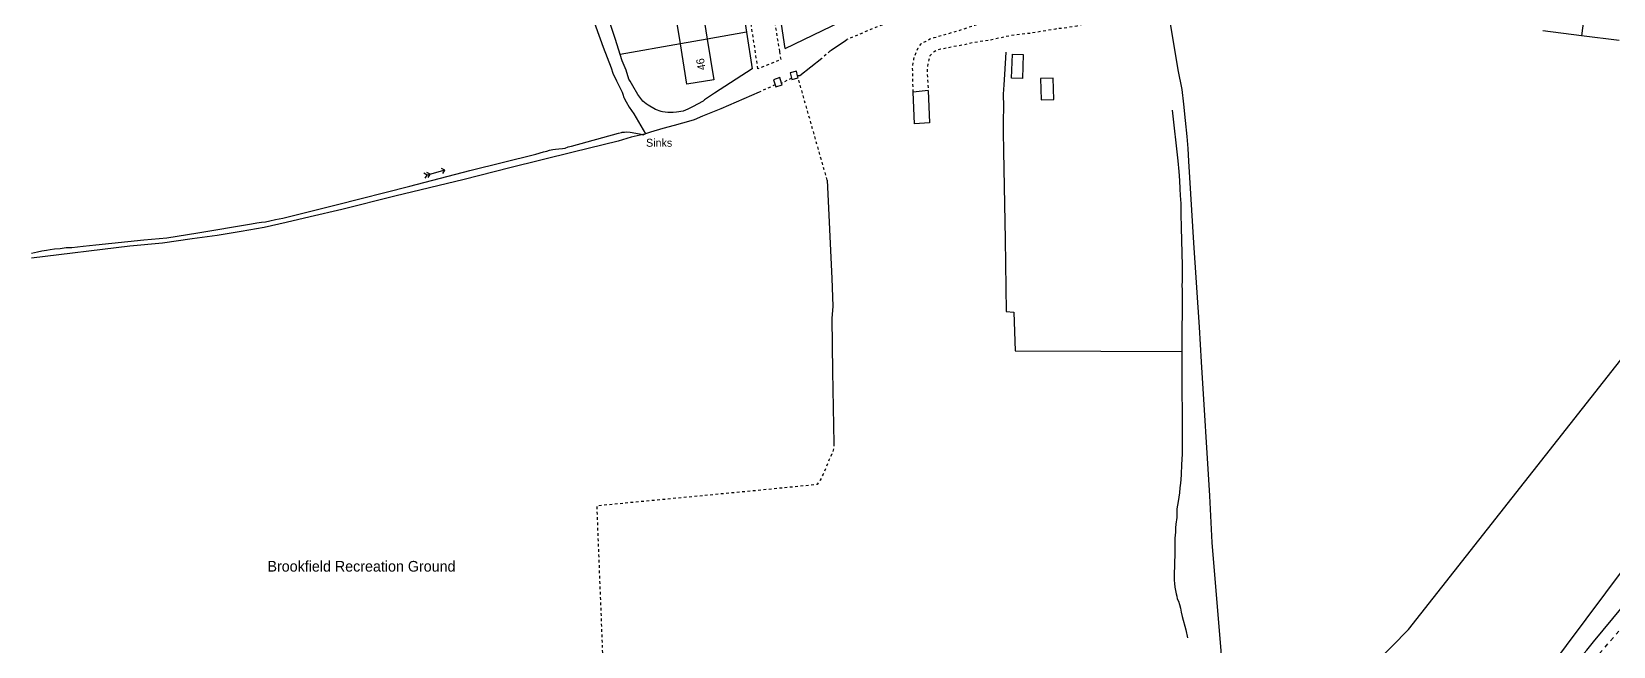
# Model space of a CAD drawing. Extents: x 421500 to 422711, y 436000 to 437000.
# Drawn here: x 421500 to 421796.4, y 436315 to 436430.3 of the extents above; entities that cross this region are included whole.
import ezdxf

# ---------------------------------------------------------------- set-up
doc = ezdxf.new("R2010")
doc.units = 0
doc.linetypes.add('716709-ExBase$0$OS-DASHEDLINE', pattern=[1, 0.5, -0.5])
doc.linetypes.add('716709-ExBase$0$OS-LANDFORM', pattern=[1.6, 0.8, -0.8])
doc.layers.get('0').update_dxf_attribs({"color": 210})
for name, color, linetype in [('716709-ExBase$0$OS-LINE_0001_BLG_OUTLINE', 7, 'Continuous'), ('716709-ExBase$0$OS-LINE_0021_ROAD_OR_TRACK', 8, '716709-ExBase$0$OS-DASHEDLINE'), ('716709-ExBase$0$OS-LINE_0030_BLG_DIVISION', 8, 'Continuous'), ('716709-ExBase$0$OS-LINE_0030_OBSTRUCTING_FEAT', 8, 'Continuous'), ('716709-ExBase$0$OS-LINE_0032_PATH_OR_EDGE', 8, '716709-ExBase$0$OS-DASHEDLINE'), ('716709-ExBase$0$OS-LINE_0059_WATER_EDGE_LIMIT', 8, 'Continuous'), ('716709-ExBase$0$OS-LINE_0376_BOT_SLOPE_CLIFF', 8, '716709-ExBase$0$OS-LANDFORM'), ('716709-ExBase$0$OS-PT_0057_WATER_LOCATION', 8, 'Continuous'), ('716709-ExBase$0$OS-SYMB_0069_DIRECTION_OF_FL', 8, 'Continuous'), ('716709-ExBase$0$OS-TEXT_BUILDING_OR_STRUCTURE', 4, 'Continuous'), ('716709-ExBase$0$OS-TEXT_INLAND_WATER', 4, 'Continuous'), ('716709-ExBase$0$OS-TEXT_MANMADE_SURFACE', 4, 'Continuous')]:
    doc.layers.add(name, color=color, linetype=linetype)
doc.styles.add('716709-ExBase$0$Standard', font='romans.shx')

# ---------------------------------------------------------------- blocks, each defined once
blk = doc.blocks.new('716709-ExBase$0$OS-FLOW ARROW')
at = {"linetype": 'Continuous', "flags": 128}
for points in [[(0.5, 0.5), (0, 0), (0.5, -0.5)], [(0, 0), (3.438, 0)], [(3.35, 0.5), (2.85, 0), (3.35, -0.5)], [(3.938, 0.5), (3.438, 0), (3.938, -0.5)]]:
    blk.add_lwpolyline(points, dxfattribs=at)
blk = doc.blocks.new('716709-ExBase$0$OS-DOT')
at = {"linetype": 'Continuous'}
blk.add_circle((0, 0), 0.05, dxfattribs=at)

msp = doc.modelspace()

# ---------------------------------------------------------------- linework, layer by layer
at = {"layer": '716709-ExBase$0$OS-LINE_0001_BLG_OUTLINE'}
for p, q in [((421625.38, 436436.76), (421626.63, 436428.91)), ((421621.59, 436428.03), (421620.32, 436435.97))]:
    msp.add_line(p, q, dxfattribs=at)
at = {"layer": '716709-ExBase$0$OS-LINE_0001_BLG_OUTLINE', "flags": 128}
msp.add_lwpolyline([(421626.63, 436428.91), (421627.85, 436421.25), (421622.8, 436420.45), (421621.59, 436428.03)], dxfattribs=at)
at = {"layer": '716709-ExBase$0$OS-LINE_0021_ROAD_OR_TRACK', "flags": 128}
for points in [[(421636.1, 436423.35), (421635.25, 436429.15), (421629.3, 436465.7), (421628.8, 436468.8)], [(421635.05, 436468.35), (421634.7, 436467.9), (421634.3, 436466.55), (421634.1, 436465.9), (421633.95, 436465.35), (421633.95, 436465.2), (421634.25, 436463.95), (421634.35, 436462.85), (421636.65, 436448.15), (421640.15, 436426.6)], [(421665.22, 436418.98), (421665.15, 436420.8), (421665.15, 436422.6), (421665.1, 436423.6), (421665.15, 436423.9), (421665.35, 436425.15), (421665.5, 436425.75), (421665.9, 436426.7), (421666.15, 436427.25), (421666.3, 436427.55), (421666.7, 436428), (421666.85, 436428.15), (421667.65, 436428.55), (421668.35, 436428.95), (421669.15, 436429.2), (421673.7, 436430.5), (421676.8, 436431.55), (421678.1, 436432.05), (421678.8, 436432.3), (421680.05, 436432.7), (421682.05, 436433.2), (421683.75, 436433.5), (421686.55, 436433.9), (421687.75, 436434.1), (421688.45, 436434.15)], [(421703.9, 436435.35), (421703.15, 436434.55), (421702.65, 436434.1), (421701.3, 436433.25), (421700.85, 436433), (421699.25, 436432.3), (421697.7, 436431.85), (421695.9, 436431.35), (421694.05, 436431.05), (421691.9, 436430.8), (421687.2, 436430), (421684.3, 436429.7), (421681.3, 436429.1), (421679.55, 436428.7), (421679.3, 436428.65), (421677.7, 436428.45), (421676.05, 436428.15), (421674.5, 436427.8), (421672.8, 436427.5), (421671.4, 436427.2), (421670.35, 436427), (421669.75, 436426.85), (421669.15, 436426.55), (421669.05, 436426.45), (421668.7, 436426.15), (421668.35, 436425.75), (421668.3, 436425.65), (421668.15, 436425.05), (421667.95, 436424.35), (421667.85, 436423.5), (421667.85, 436422.5), (421668.05, 436419.25)], [(421640.15, 436426.6), (421640.4, 436425.05), (421636.1, 436423.35)]]:
    msp.add_lwpolyline(points, dxfattribs=at)
at = {"layer": '716709-ExBase$0$OS-LINE_0030_BLG_DIVISION'}
msp.add_line((421626.63, 436428.91), (421621.59, 436428.03), dxfattribs=at)
at = {"layer": '716709-ExBase$0$OS-LINE_0030_OBSTRUCTING_FEAT'}
for p, q in [((421792.34, 436443.45), (421790.44, 436429.53)), ((421641.25, 436427.15), (421639.3, 436439.85)), ((421632.77, 436437.91), (421634, 436430.2)), ((421641.25, 436427.15), (421660.51, 436436.55)), ((421621.59, 436428.03), (421610.3, 436426.05)), ((421634, 436430.2), (421626.63, 436428.91)), ((421634, 436430.2), (421635.05, 436423.32)), ((421790.44, 436429.53), (421783.2, 436430.44)), ((421797.51, 436428.64), (421790.44, 436429.53)), ((421643.64, 436421.66), (421643.55, 436422.03)), ((421668.05, 436419.25), (421665.22, 436418.98))]:
    msp.add_line(p, q, dxfattribs=at)
at = {"layer": '716709-ExBase$0$OS-LINE_0030_OBSTRUCTING_FEAT', "flags": 128}
for points in [[(421610.3, 436426.05), (421609.4, 436428.85), (421608.55, 436431.45), (421607.79, 436434.02)], [(421604.9, 436433.45), (421607.1, 436427.4), (421608.6, 436423.55), (421608.9, 436422.5), (421609.6, 436421.1), (421610.15, 436419.95), (421610.65, 436418.95), (421610.8, 436418.6), (421611, 436417.95), (421611.05, 436417.85), (421611.45, 436417.15), (421612, 436416.15), (421612.85, 436414.9), (421615.04, 436411.13)], [(421725.75, 436277.85), (421724.85, 436289.4), (421722.95, 436314.15), (421721.25, 436334.5), (421720.8, 436343.25), (421719.25, 436368.4), (421718.9, 436374.85), (421717.8, 436390.7), (421716.85, 436406), (421716.75, 436408.4), (421716.55, 436410.65), (421716.25, 436413.65), (421715.95, 436416.7), (421715.6, 436419.45), (421714.9, 436423.15), (421713.25, 436432.96)], [(421649.65, 436426.71), (421649.82, 436426.82), (421652.54, 436428.65), (421652.77, 436428.81)], [(421635.05, 436423.32), (421628, 436418.75), (421626.1, 436417.5), (421625.85, 436417.3), (421623.85, 436416.2), (421623, 436415.75), (421622.1, 436415.4), (421620.85, 436415.2), (421620.25, 436415.15), (421619.25, 436415.15), (421618.25, 436415.3), (421618, 436415.35), (421616.95, 436415.7), (421615.55, 436416.5), (421615.2, 436416.8), (421614.55, 436417.3), (421614.35, 436417.5), (421613.6, 436418.55), (421612.7, 436420.15), (421612.15, 436421.05), (421611.95, 436421.4), (421611.45, 436423.1), (421610.7, 436424.85), (421610.3, 436426.05)], [(421648.08, 436425.25), (421644, 436422.05), (421643.55, 436422.03)], [(421682.55, 436426.45), (421682.3, 436422.3), (421682.2, 436420.35), (421682.1, 436418.6), (421682.15, 436416.25), (421682.1, 436413.55), (421682.1, 436411.5), (421682.15, 436407.9), (421682.45, 436391.35), (421682.65, 436377.8), (421684.05, 436377.7), (421684.3, 436370.45), (421700.4, 436370.4), (421715.56, 436370.3)], [(421685.85, 436426.05), (421685.7, 436421.55), (421683.65, 436421.6), (421683.85, 436426.1), (421685.85, 436426.05)], [(421643.55, 436422.03), (421643.35, 436422.9), (421642.15, 436422.6), (421642.43, 436421.59)], [(421636.38, 436418.98), (421629.15, 436415.85), (421625.75, 436414.45), (421624.15, 436413.75), (421624, 436413.7), (421622, 436413.15), (421620.4, 436412.7), (421618.3, 436412.15), (421616, 436411.45), (421615.04, 436411.13)], [(421640.56, 436420.66), (421640.25, 436421.7), (421639.05, 436421.25), (421639.37, 436420.34)], [(421639.37, 436420.34), (421639.5, 436419.95), (421640.65, 436420.35), (421640.56, 436420.66)], [(421642.43, 436421.59), (421642.5, 436421.35), (421643.64, 436421.66)], [(421668.05, 436419.25), (421668.3, 436413.2), (421665.45, 436413.05), (421665.22, 436418.98)], [(421691.55, 436417.6), (421691.45, 436421.6), (421689.1, 436421.55), (421689.2, 436417.55), (421691.55, 436417.6)], [(421713.75, 436415.6), (421714.8, 436406.1), (421715, 436404.1), (421715.1, 436402.4), (421715.2, 436400.85), (421715.25, 436399.6), (421715.4, 436398.05), (421715.4, 436397.75), (421715.35, 436396.1), (421715.45, 436393.6), (421715.65, 436386.4), (421715.6, 436385.4), (421715.65, 436384.4), (421715.6, 436383.5), (421715.55, 436382.7), (421715.6, 436381.9), (421715.56, 436370.3)], [(421762.11, 436281.01), (421742.32, 436302.08), (421758.04, 436318.19), (421833.42, 436414.03), (421856.89, 436408), (421762.16, 436281.06), (421762.11, 436281.01)], [(421614.63, 436411.01), (421612.35, 436410.55), (421609.9, 436409.8), (421601.5, 436407.7), (421589.6, 436404.75), (421581.05, 436402.6), (421568.1, 436399.45), (421558.15, 436396.95), (421552.2, 436395.55), (421547.7, 436394.5), (421543.6, 436393.6), (421539.3, 436392.8), (421534.8, 436392.05), (421530.1, 436391.45), (421524.55, 436390.65), (421518.4, 436390.05), (421500, 436387.8)], [(421615.04, 436411.13), (421614.8, 436411.05), (421614.63, 436411.01)], [(421730.6, 436231.45), (421751.75, 436262), (421753.05, 436263.8), (421754.25, 436265.6), (421756.1, 436267.85), (421757.95, 436270.3), (421763.95, 436278.2), (421777.3, 436295.65), (421787.45, 436309.15), (421789.15, 436311.45), (421789.7, 436312.15), (421790.55, 436313.2), (421791.45, 436314.3), (421792.7, 436315.85), (421798.15, 436322.45), (421805.4, 436331.2), (421811.5, 436339.05), (421820.75, 436351.25), (421833.95, 436368.75), (421846.75, 436385.85), (421858.55, 436401.65), (421862.55, 436406.75), (421864.15, 436409.15)], [(421649.1, 436402.45), (421650, 436384), (421650.15, 436378.8), (421649.95, 436376.5), (421650.1, 436366.55), (421650.33, 436353.03)], [(421715.56, 436370.3), (421715.55, 436368.7), (421715.6, 436353.05), (421715.6, 436351.05), (421715.5, 436349.1), (421715.45, 436347.25), (421715.4, 436346.3), (421715.3, 436345.6), (421715.2, 436344.75), (421715.1, 436343.8), (421714.9, 436342.2), (421714.65, 436340.8), (421714.6, 436339.15), (421714.45, 436337.95), (421714.4, 436337.25), (421714.35, 436336.4), (421714.25, 436335.3), (421714.25, 436332.5), (421714.15, 436328.35), (421714.15, 436327.4), (421714.2, 436326.8), (421714.25, 436326.1), (421714.35, 436325.5), (421714.5, 436324.85), (421714.6, 436324.45), (421714.7, 436323.95), (421714.95, 436323.5), (421715.15, 436322.85), (421715.3, 436322.2), (421715.45, 436321.45), (421715.65, 436320.6), (421716.3, 436318.1), (421716.65, 436316.6)]]:
    msp.add_lwpolyline(points, dxfattribs=at)
at = {"layer": '716709-ExBase$0$OS-LINE_0032_PATH_OR_EDGE'}
for p, q in [((421649.65, 436426.71), (421648.08, 436425.25)), ((421639.37, 436420.34), (421636.38, 436418.98)), ((421642.43, 436421.59), (421640.56, 436420.66)), ((421649.1, 436402.45), (421643.64, 436421.66))]:
    msp.add_line(p, q, dxfattribs=at)
at = {"layer": '716709-ExBase$0$OS-LINE_0032_PATH_OR_EDGE', "flags": 128}
for points in [[(421667.85, 436434.68), (421663.85, 436433.25), (421660.85, 436432.1), (421657.8, 436430.95), (421652.77, 436428.81)], [(421650.33, 436353.03), (421650.35, 436352.55), (421650.25, 436351.8), (421649.95, 436351.05), (421649.4, 436349.95), (421648.95, 436348.65), (421648.35, 436347.3), (421647.8, 436346.2), (421647.2, 436345.35), (421635.05, 436344.15), (421605.9, 436341.35), (421606.8, 436318.45), (421607.55, 436298.22)]]:
    msp.add_lwpolyline(points, dxfattribs=at)
at = {"layer": '716709-ExBase$0$OS-LINE_0059_WATER_EDGE_LIMIT', "flags": 128}
msp.add_lwpolyline([(421500, 436388.75), (421501.1, 436389), (421501.9, 436389.2), (421502.8, 436389.35), (421503.5, 436389.45), (421504.3, 436389.6), (421505.35, 436389.65), (421506.5, 436389.8), (421507.55, 436389.8), (421509.65, 436390.05), (421512.05, 436390.35), (421521, 436391.25), (421525.35, 436391.65), (421531.15, 436392.55), (421541.2, 436394.25), (421542.2, 436394.45), (421543.1, 436394.55), (421543.85, 436394.65), (421544.65, 436394.85), (421545.7, 436395.1), (421547.05, 436395.35), (421557.05, 436397.8), (421570.85, 436401.3), (421582.15, 436404.25), (421594.5, 436407.35), (421595.95, 436407.75), (421596.55, 436407.9), (421597.05, 436408.1), (421597.7, 436408.2), (421598.2, 436408.25), (421598.8, 436408.3), (421599.5, 436408.4), (421600, 436408.45), (421600.55, 436408.7), (421601.15, 436408.8), (421610, 436411.25), (421610.55, 436411.4), (421610.65, 436411.45), (421611.1, 436411.45), (421611.5, 436411.55), (421612.15, 436411.45), (421614.63, 436411.01)], dxfattribs=at)
at = {"layer": '716709-ExBase$0$OS-LINE_0376_BOT_SLOPE_CLIFF', "flags": 128}
msp.add_lwpolyline([(421500, 436069.35), (421504.5, 436066.1), (421524.4, 436051.65), (421536.75, 436042.85), (421549.55, 436034.5), (421561.05, 436027.15), (421559.1, 436024.75), (421562.05, 436022.95), (421563.6, 436025.1), (421564.75, 436026.9), (421569.8, 436032.5), (421578.05, 436041.4), (421584.25, 436048.2), (421590.2, 436055.05), (421593.95, 436059.1), (421594.55, 436059.95), (421595.15, 436059.45), (421597, 436061.45), (421596.7, 436061.75), (421599.1, 436064.95), (421601.25, 436067.15), (421602.7, 436068.95), (421604.75, 436071.2), (421607, 436073.85), (421610.3, 436077.4), (421613.05, 436080.3), (421617.55, 436085.1), (421621.5, 436089.2), (421625.05, 436092.75), (421627.65, 436095.6), (421630.55, 436098.8), (421632.95, 436101.65), (421635.5, 436104.45), (421638.6, 436108.15), (421642.5, 436112.45), (421645.7, 436116.35), (421649.4, 436120.35), (421653.05, 436124.7), (421655.05, 436127), (421658.05, 436130), (421660.45, 436132.5), (421662.65, 436134.9), (421665, 436137.65), (421666.3, 436139.15), (421668, 436141.05), (421670.95, 436145.15), (421674.45, 436149.35), (421678.15, 436154.45), (421684.2, 436162.55), (421689.6, 436170), (421694.3, 436176.25), (421698.6, 436181.9), (421701.5, 436186.15), (421705.55, 436191.45), (421708.95, 436196.1), (421713.2, 436202.15), (421717.6, 436207.85), (421721.8, 436213.65), (421727.25, 436221.9), (421731.75, 436228.6), (421734.3, 436232.2), (421738.05, 436238.05), (421742.65, 436244.5), (421746.8, 436250.75), (421751.25, 436257.4), (421755.2, 436263.1), (421758.25, 436267.45), (421761.65, 436271.8), (421765.75, 436277.15), (421777.8, 436292.95), (421785.3, 436302.75), (421793.85, 436313.65), (421800.2, 436321.05), (421804.95, 436326.9), (421810.35, 436333.85), (421814.75, 436339.2), (421819.1, 436344.95), (421828.95, 436358.05), (421834.55, 436365.25), (421839.95, 436372.8), (421845.9, 436380.65), (421856.25, 436394.45), (421864.05, 436404.25), (421864.6, 436405.55), (421864.65, 436406.45), (421864.2, 436407.3), (421863.8, 436407.75), (421864.69, 436408.74)], dxfattribs=at)

# ---------------------------------------------------------------- block references
at = {"layer": '716709-ExBase$0$OS-PT_0057_WATER_LOCATION', "xscale": 2, "yscale": 2}
msp.add_blockref('716709-ExBase$0$OS-DOT', (421614.63, 436411.01), dxfattribs=at)
at = {"layer": '716709-ExBase$0$OS-SYMB_0069_DIRECTION_OF_FL', "rotation": 194.8999938964844}
msp.add_blockref('716709-ExBase$0$OS-FLOW ARROW', (421577.45, 436404.3), dxfattribs=at)

# ---------------------------------------------------------------- texts
at = {"layer": '716709-ExBase$0$OS-TEXT_BUILDING_OR_STRUCTURE', "insert": (421626.35, 436423.2), "char_height": 1.5, "width": 3, "attachment_point": 7, "rotation": 98.8, "style": '716709-ExBase$0$Standard'}
msp.add_mtext('{\\fHeledd|b0|i0|c0|p34;46}', dxfattribs=at)
at = {"layer": '716709-ExBase$0$OS-TEXT_INLAND_WATER', "insert": (421615.15, 436408.7), "char_height": 1.5, "width": 6.3243, "attachment_point": 7, "style": '716709-ExBase$0$Standard'}
msp.add_mtext('{\\fHeledd|b0|i0|c0|p34;Sinks}', dxfattribs=at)
at = {"layer": '716709-ExBase$0$OS-TEXT_MANMADE_SURFACE', "insert": (421544.2, 436329), "char_height": 2, "width": 46.2222, "attachment_point": 7, "style": '716709-ExBase$0$Standard'}
msp.add_mtext('{\\fHeledd|b0|i0|c0|p34;Brookfield Recreation Ground}', dxfattribs=at)

doc.saveas('drawing.dxf')
